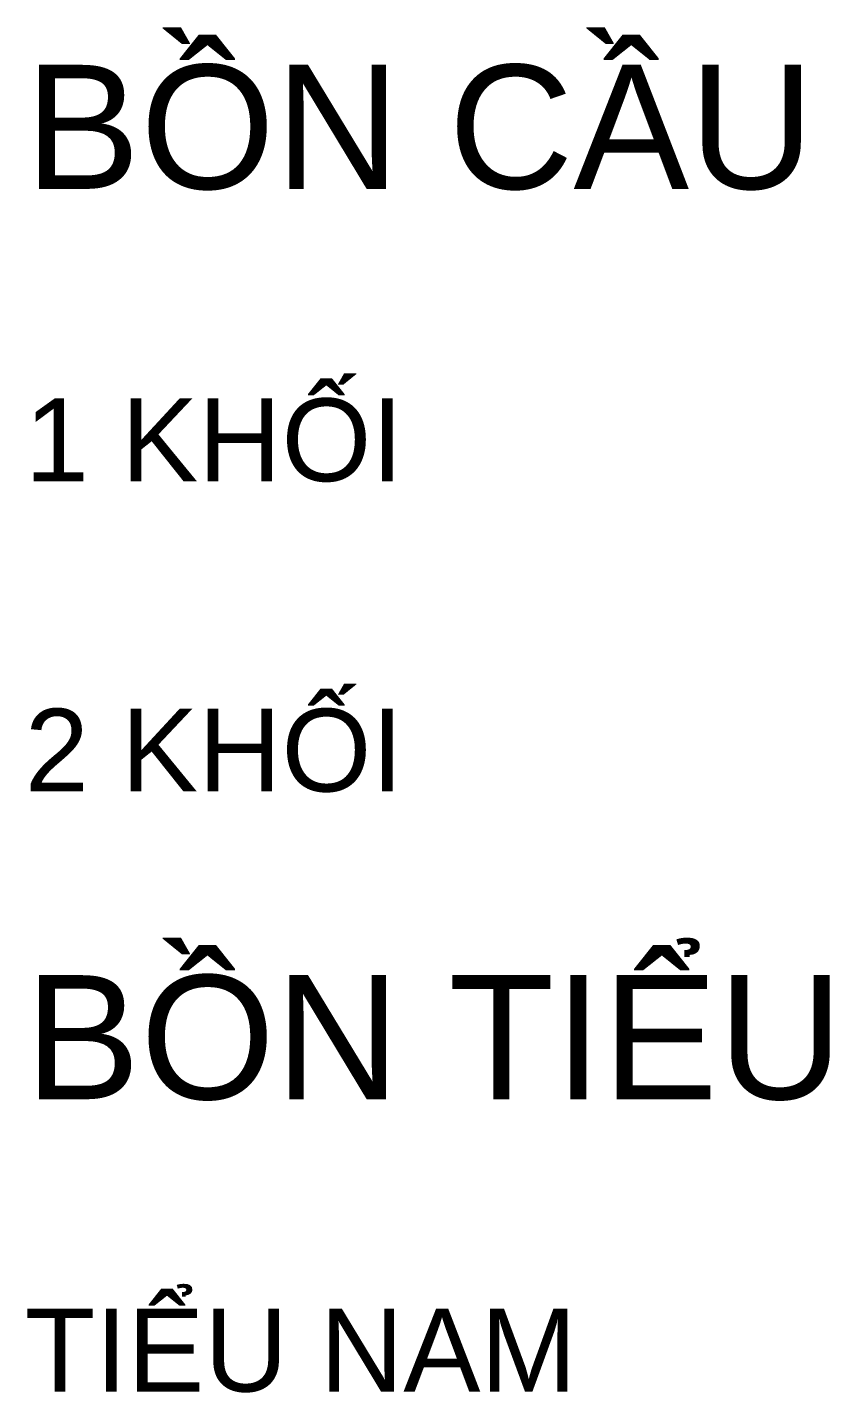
# Model space of a CAD drawing. Header units: inches. Extents: x 242965 to 445791, y 236206 to 423703.
# Drawn here: x 355386 to 367028, y 287540 to 307348 of the extents above; entities that cross this region are included whole.
import ezdxf

# ---------------------------------------------------------------- set-up
doc = ezdxf.new("R2010")
doc.units = ezdxf.units.IN
doc.header["$MEASUREMENT"] = 0
doc.layers.add('2', color=181, linetype='Continuous', lineweight=20)
doc.styles.add('Vni-Helve', font='')
doc.styles.get('Vni-Helve').set_extended_font_data('VNI-Helve')

msp = doc.modelspace()

# ---------------------------------------------------------------- texts
at = {"layer": '2', "color": 6, "style": 'Vni-Helve'}
for s, p in [('BOÀN CAÀU', (355347.881, 305003.472)), ('BOÀN TIEÅU', (355347.881, 291797.346))]:
    msp.add_text(s, height=1800, dxfattribs=at).set_placement(p)
at = {"layer": '2', "color": 4, "style": 'Vni-Helve'}
for s, p in [('1 KHOÁI', (355347.881, 300763.197)), ('2 KHOÁI', (355347.881, 296261.705)), ('TIEÅU NAM', (355347.881, 287557.072))]:
    msp.add_text(s, height=1200, dxfattribs=at).set_placement(p)

doc.saveas('drawing.dxf')
